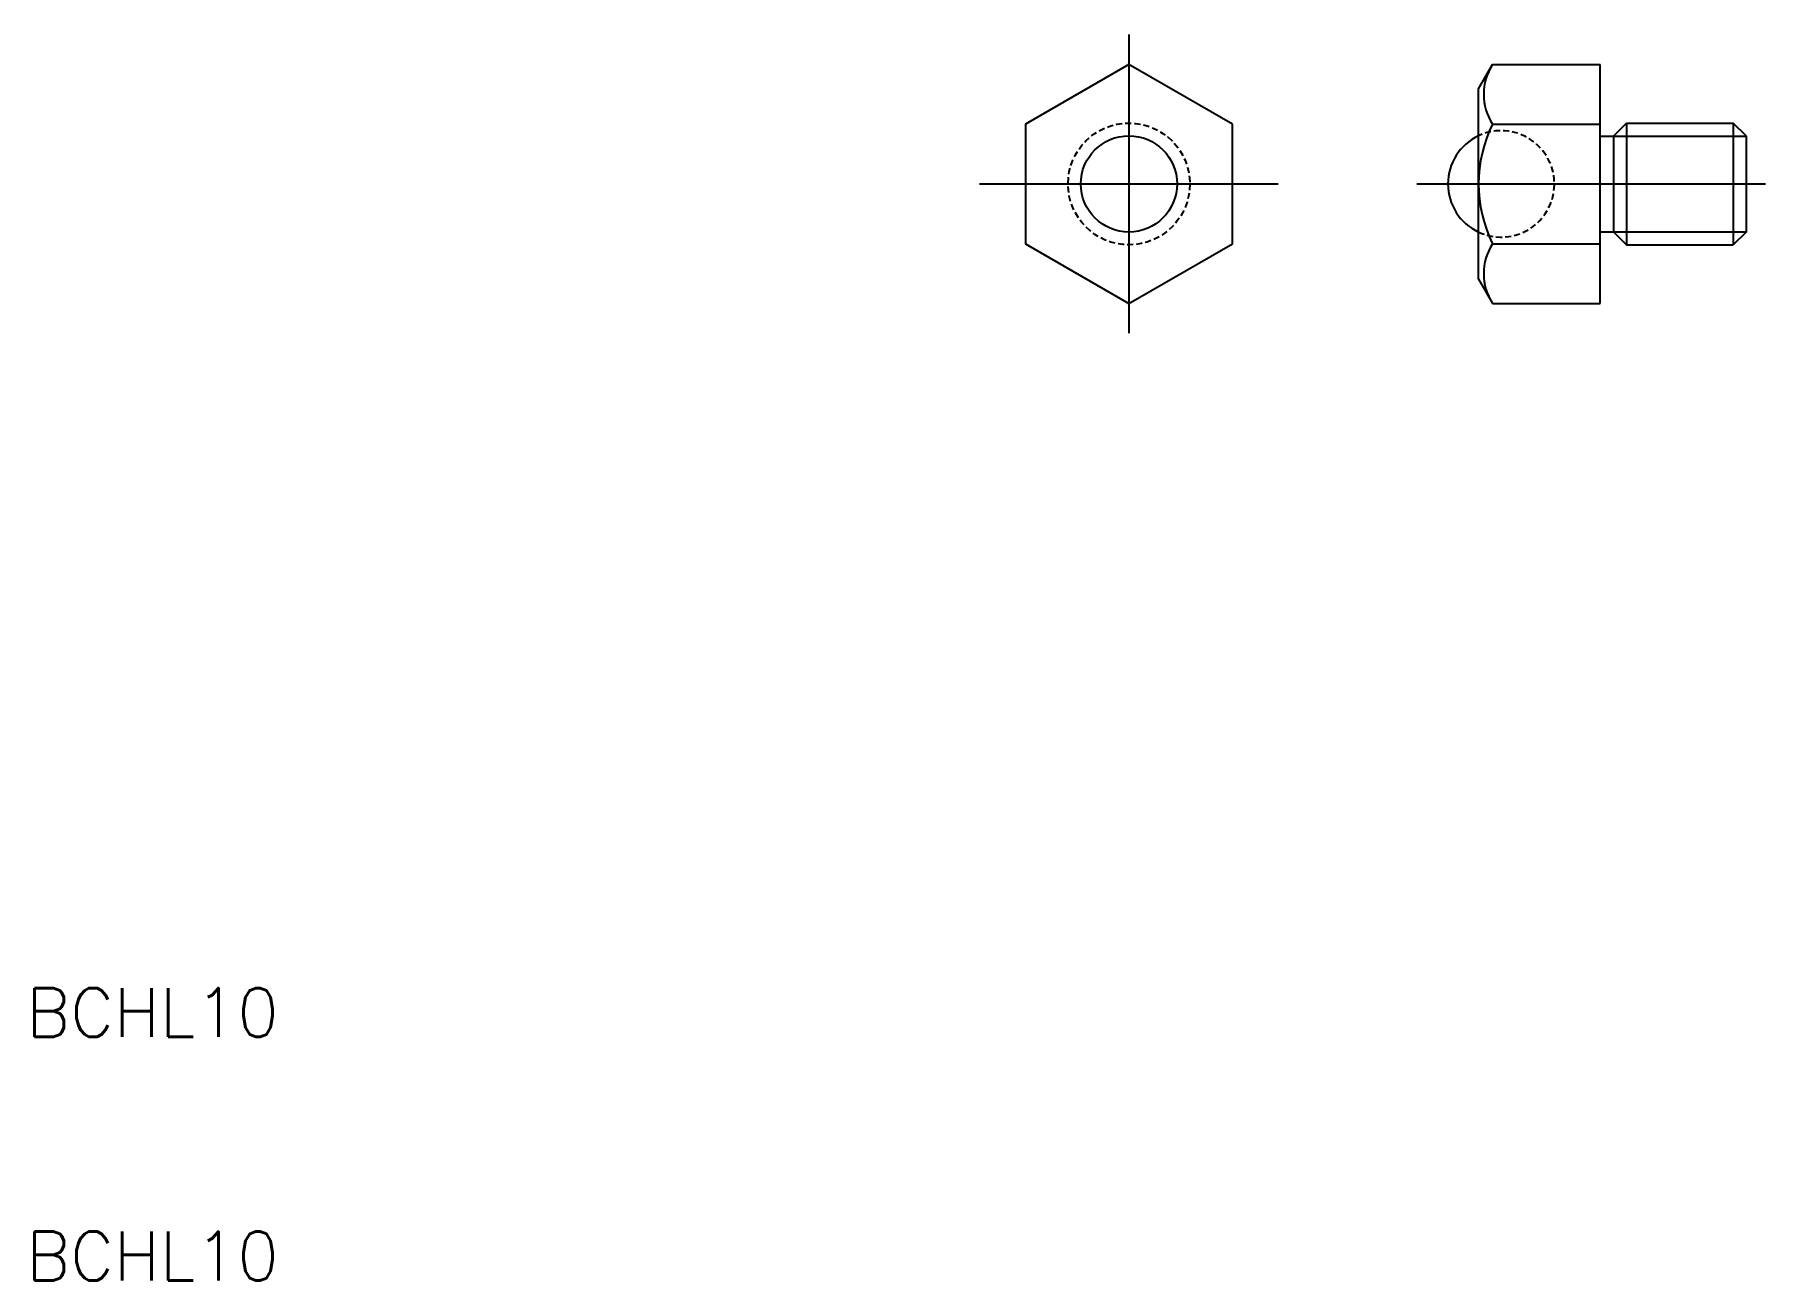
# Model space of a CAD drawing. Extents: x 11 to 153, y -117 to -15.
import ezdxf

# ---------------------------------------------------------------- set-up
doc = ezdxf.new("R2010")
doc.units = 0
doc.linetypes.add('CENTER', pattern=[50.8, 31.75, -6.35, 6.35, -6.35])
doc.linetypes.add('DASHED', pattern=[0.75, 0.5, -0.25])
doc.layers.get('0').update_dxf_attribs({"linetype": 'CONTINUOUS'})
doc.layers.add('CENTER', color=1, linetype='CENTER')
doc.styles.get("Standard").update_dxf_attribs({"font": 'txt.shx'})

msp = doc.modelspace()

# ---------------------------------------------------------------- linework, layer by layer
at = {"color": 7, "linetype": 'CONTINUOUS'}
for p, q in [((129.72, -19), (130.88, -17)), ((130.88, -17), (139.72, -17)), ((139.72, -36.63), (139.72, -17)), ((129.72, -34.62), (129.72, -19)), ((130.88, -21.9), (139.72, -21.9)), ((140.79, -22.88), (141.86, -21.81)), ((141.86, -21.81), (150.64, -21.81)), ((141.86, -21.81), (141.86, -31.81)), ((151.72, -22.88), (150.64, -21.81)), ((150.64, -21.81), (150.64, -31.81)), ((139.72, -22.88), (140.79, -22.88)), ((140.79, -22.88), (140.79, -30.74)), ((151.72, -30.74), (151.72, -22.88)), ((139.72, -30.74), (140.79, -30.74)), ((140.79, -30.74), (141.86, -31.81)), ((151.72, -30.74), (150.64, -31.81)), ((130.88, -31.72), (139.72, -31.72)), ((141.86, -31.81), (150.64, -31.81)), ((129.72, -34.62), (130.88, -36.63)), ((130.88, -36.63), (139.72, -36.63))]:
    msp.add_line(p, q, dxfattribs=at)
at = {"color": 3, "linetype": 'CONTINUOUS'}
for p, q in [((140.79, -22.88), (151.72, -22.88)), ((140.79, -30.74), (151.72, -30.74))]:
    msp.add_line(p, q, dxfattribs=at)
at = {"color": 7, "linetype": 'CONTINUOUS'}
msp.add_lwpolyline([(109.52, -21.9), (101.02, -17), (92.52, -21.9), (92.52, -31.72), (101.02, -36.63), (109.52, -31.72)], close=True, dxfattribs=at)
at = {"color": 3, "linetype": 'DASHED'}
msp.add_circle((101.02, -26.81), 5, dxfattribs=at)
at = {"color": 7, "linetype": 'CONTINUOUS'}
msp.add_circle((101.02, -26.81), 3.95, dxfattribs=at)
for centre, radius, start, end in [((134.66, -19.45), 4.51, 147.0383, 212.9617), ((140.68, -26.81), 10.96, 153.4126, 206.5874), ((131.58, -26.81), 4.37, 115.2939, 244.7061), ((134.66, -34.17), 4.51, 147.0383, 212.9617)]:
    msp.add_arc(centre, radius, start, end, dxfattribs=at)
at = {"color": 3, "linetype": 'DASHED'}
msp.add_arc((131.58, -26.81), 4.37, 244.7061, 115.2939, dxfattribs=at)
at = {"layer": 'CENTER', "color": 1, "linetype": 'CENTER'}
for p, q in [((101.02, -14.55), (101.02, -39.07)), ((88.76, -26.81), (113.27, -26.81)), ((124.66, -26.81), (153.27, -26.81))]:
    msp.add_line(p, q, dxfattribs=at)

# ---------------------------------------------------------------- texts
at = {"color": 7, "linetype": 'CONTINUOUS'}
for p in [(10.49, -96.83), (10.49, -116.83)]:
    msp.add_text('BCHL10', height=4, dxfattribs=at).set_placement(p)

doc.saveas('drawing.dxf')
